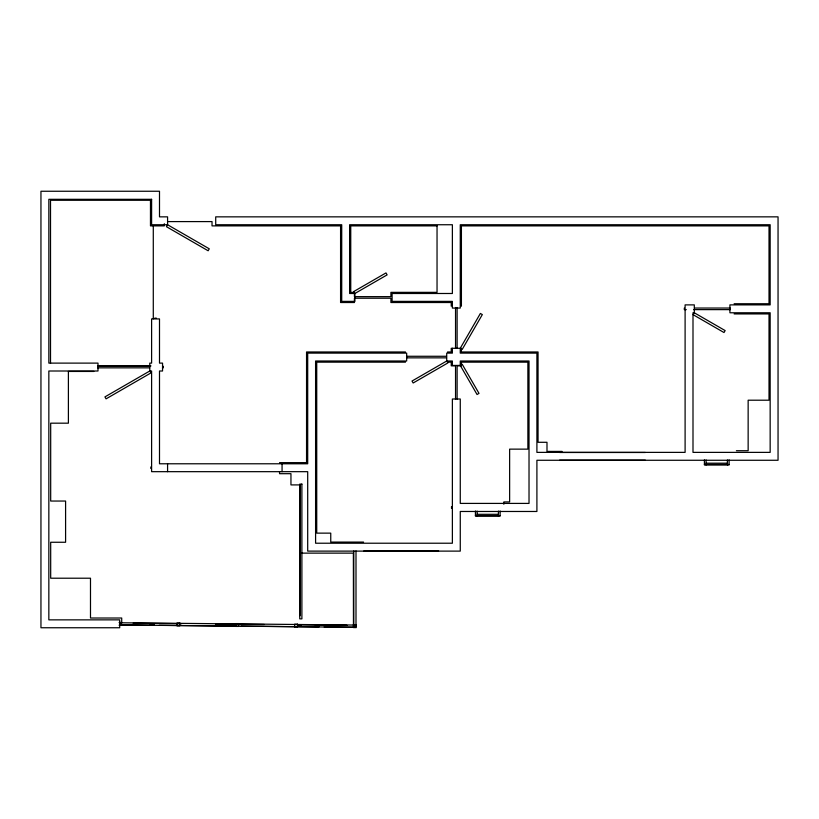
<?xml version="1.0" encoding="UTF-8"?>
<svg xmlns="http://www.w3.org/2000/svg" width="819" height="819" viewBox="0 0 819 819"><rect width="100%" height="100%" fill="white"/><g stroke="black" fill="none" stroke-linecap="round" stroke-linejoin="round"><path stroke-width="1.23" d="M119.594 622.706L119.564 624.969L354.862 627.303L354.883 625.051L119.584 622.768M150.757 365.929L97.625 366.247L149.693 366.267M168.09 221.591L212.029 221.591L212.029 225.88L340.581 225.88L340.581 302.518L354.432 302.518L354.432 298.218L390.909 298.218L390.909 302.518L451.238 302.518L451.238 306.204M734.121 303.747L769.021 303.747L769.021 225.88L461.414 225.88L461.414 306.204M694.532 308.046L730.282 308.046M686.281 309.623L684.315 309.623L684.315 308.046M693.632 309.623L730.323 309.623M734.121 313.923L769.021 313.923L769.021 400.204L748.146 400.204L748.146 450.716L736.394 450.716M154.771 318.13L156.347 318.13M405.466 351.975L306.552 351.975L306.552 462.643L279.545 462.643M447.553 351.975L451.238 351.975L451.238 348.29L460.339 348.29L462.223 349.396L482.33 314.588L480.374 313.452L460.268 348.27L460.268 353.112L536.906 353.112L536.906 452.375L685.104 452.375L685.104 304.883L694.307 304.883L694.307 312.776L693.181 314.731L724.006 332.534L725.143 330.579L694.307 312.776L692.997 312.776L692.997 452.375L770.157 452.375L770.157 312.776L729.913 312.776L729.913 304.883L770.157 304.883L770.157 224.744L460.268 224.744L460.268 308.067L452.375 308.067L452.375 301.382L392.106 301.382L392.106 293.489L452.375 293.489L452.375 224.744L349.611 224.744L349.611 293.489L354.883 293.489L387.121 274.877L385.984 272.922L353.757 291.533L354.883 293.489L354.883 301.382L341.718 301.382L341.718 224.744L215.714 224.744L215.714 216.851L778.05 216.851L778.05 460.268L536.906 460.268L536.906 511.476L460.268 511.476L460.268 551.115L307.698 551.115L307.698 471.672L151.607 471.672L151.607 371.007L149.775 371.007L104.934 396.898L106.06 398.853L150.901 372.962L149.775 371.007L149.775 363.114L151.607 363.114L151.607 318.919L159.5 318.919L159.5 363.114L162.541 363.114L162.541 371.007L159.5 371.007L159.5 463.779L307.698 463.779L307.698 353.112L406.664 353.112L406.664 361.005L315.591 361.005L315.591 543.222L452.375 543.222L452.375 399.007L460.268 399.007L460.268 503.409L529.023 503.409L529.023 361.005L460.268 361.005L460.268 365.438L477.057 394.512L479.002 393.386L462.223 364.312L460.268 365.438L452.375 365.438L452.375 361.005L446.724 361.005L412.029 381.04L413.165 382.985L447.85 362.96L446.724 361.005L446.724 353.112L452.375 353.112L452.375 348.27M406.746 356.275L446.283 356.275M406.746 357.852L446.283 357.852M405.466 362.152L316.728 362.152L316.728 533.138L330.753 533.138L330.753 542.086L363.554 542.086M447.553 362.152L451.238 362.152L451.238 365.827L455.538 365.827L455.538 399.099M97.625 365.919L150.757 365.919M97.635 367.844L149.693 367.844M93.827 371.447L68.397 371.447L68.397 423.177L50.686 423.177L50.686 501.044L65.592 501.044L65.592 542.26L50.686 542.26L50.686 578.214L90.489 578.214L90.489 618.017L121.714 618.017L121.714 623.075M562.08 451.412L546.99 451.412L546.99 442.291L538.052 442.291L538.052 351.975L461.414 351.975L461.414 348.29M559.592 452.487L645.352 452.487M559.592 460.165L645.352 460.165M706.101 463.185L727.415 463.185M704.412 464.496L729.105 464.496M477.129 514.312L498.433 514.312M475.429 515.622L500.133 515.622M363.79 551.003L438.626 551.003M301.607 553.132L353.378 553.132L353.46 627.589L356.285 627.589L356.285 624.764L353.46 624.764M119.103 622.43L120.987 622.43L120.987 625.255L119.103 625.255M133.169 623.187L181.542 623.668M215.909 624.006L264.271 624.487M298.648 624.825L347.01 625.306M133.651 623.638L136.21 623.668M215.489 624.457L219.328 624.487M298.607 625.276L301.167 625.306M150.266 624.487L154.105 624.518M233.384 625.306L235.944 625.337M315.233 626.115L319.062 626.156M119.564 624.917L154.095 625.255M159.214 625.306L235.933 626.074M241.052 626.115L294.758 626.658M297.317 626.678L319.062 626.893M324.17 626.944L354.862 627.252M729.105 459.889L729.105 464.936L704.412 464.936L704.412 459.889M727.415 459.981L727.415 464.936M706.101 459.981L706.101 464.936M503.849 504.248L503.849 501.924L509.633 501.924L509.633 449.14L527.876 449.14L527.876 362.152L461.414 362.152L461.414 365.827L457.115 365.827L457.115 399.099M500.133 511.005L500.133 516.052L475.429 516.052L475.429 511.005M498.433 511.097L498.433 516.052M477.129 511.097L477.129 516.052M457.115 307.483L457.115 348.29M455.538 307.483L455.538 348.29M451.504 506.572L451.504 508.323M355.999 550.931L355.999 626.177L353.747 626.177L353.798 550.931M300.03 615.714L300.03 484.909L290.95 484.909L290.95 473.689L279.545 473.689L279.545 471.621M282.064 463.779L282.064 471.672M167.578 463.779L167.578 471.672M164.322 223.73L164.322 225.88L150.471 225.88L150.471 200.276L50.512 200.276L50.512 363.38M163.329 366.267L163.329 367.844M153.286 225.88L153.286 318.816M150.819 466.932L150.819 468.509M151.607 199.314L151.607 224.744L167.578 224.744L209.265 248.812L208.139 250.768L166.452 226.699L167.578 224.744L167.578 216.851L159.5 216.851L159.5 191.247L40.95 191.247L40.95 627.753L119.697 627.753L119.697 619.86L48.843 619.86L48.843 371.007L97.993 371.007L97.993 363.114L48.843 363.114L48.843 199.314L151.607 199.314M437.039 225.88L350.747 225.88L350.747 292.352L354.432 292.352L354.432 296.642L390.909 296.642L390.909 292.352L437.039 292.352L437.039 225.88M301.894 484.111L299.744 484.111L299.744 618.867L301.894 618.867L301.894 484.111M179.811 623.013L176.996 623.013L176.996 625.839L179.811 625.839L179.811 623.013M238.636 623.597L235.821 623.597L235.821 626.422L238.636 626.422L238.636 623.597M297.461 624.18L294.635 624.18L294.635 627.006L297.461 627.006L297.461 624.18"/></g></svg>
